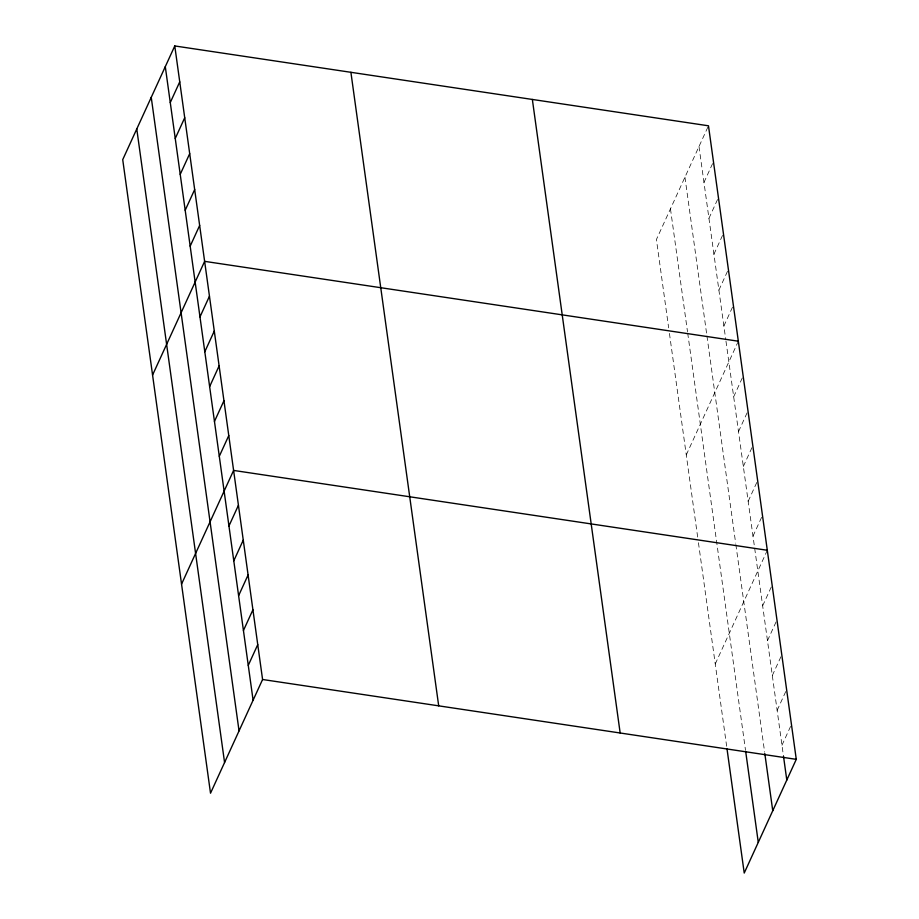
<?xml version="1.0" encoding="UTF-8"?>
<svg xmlns="http://www.w3.org/2000/svg" width="919" height="919" viewBox="0 0 919 919"><rect width="100%" height="100%" fill="white"/><g stroke="black" fill="none" stroke-linecap="round" stroke-linejoin="round"><path stroke-width="0.69" stroke-dasharray="4.59 3.45" d="M707.883 127.098L656.419 239.503L668.664 327.876M703.977 182.41L713.454 161.71M708.951 218.32L717.831 198.895M713.925 254.218L722.816 234.804M718.899 290.117L728.376 269.405M723.873 326.015L732.765 306.601M686.275 454.916L737.739 342.5M733.684 396.767L743.161 376.055M738.508 431.608L747.986 410.896M743.333 466.45L752.224 447.036M748.169 501.303L757.061 481.878M752.994 536.145L761.885 516.731M715.246 663.977L767.308 550.274M762.655 605.828L772.132 585.127M767.48 640.681L776.371 621.267M772.316 675.522L781.207 656.109M777.141 710.364L786.63 689.652M781.977 745.217L791.454 724.505M698.991 146.512L725.792 339.823M725.976 341.202L783.516 756.36M684.942 177.206L706.757 334.608M706.952 335.998L735.659 543.14M735.855 544.53L764.642 752.201M670.468 208.82L687.504 331.713M687.699 333.092L745.527 750.375M669.434 333.402L697.67 537.144M698.44 542.715L726.642 746.217"/><path stroke-width="1.38" d="M174.771 45.95L122.721 159.653L210.52 793.2L262.581 679.497L174.771 45.95L708.48 125.8L796.279 759.347L744.229 873.05L727.032 749.008M170.268 102.56L179.745 81.848M175.242 138.459L184.73 117.747M180.216 174.357L189.705 153.657M185.19 210.267L194.679 189.555M190.176 246.166L199.653 225.454M152.565 375.055L204.627 261.352L738.336 341.213M199.974 316.906L209.463 296.194M204.799 351.759L214.288 331.047M209.635 386.6L219.113 365.888M214.46 421.442L223.949 400.73M219.296 456.283L228.774 435.583M181.548 584.128L233.598 470.425L767.308 550.274M228.946 525.978L238.435 505.266M233.782 560.82L243.259 540.108M238.607 595.673L248.096 574.961M243.443 630.514L252.92 609.802M248.268 665.356L257.745 644.644M262.581 679.497L796.279 759.347M783.516 756.36L786.802 780.059M764.826 753.603L772.753 810.742M745.723 751.765L758.278 842.367M532.354 99.447L620.164 732.994M350.897 72.302L438.696 705.849M165.294 66.662L253.093 700.198M151.244 97.345L239.043 730.892M136.77 128.97L224.569 762.506"/></g></svg>
